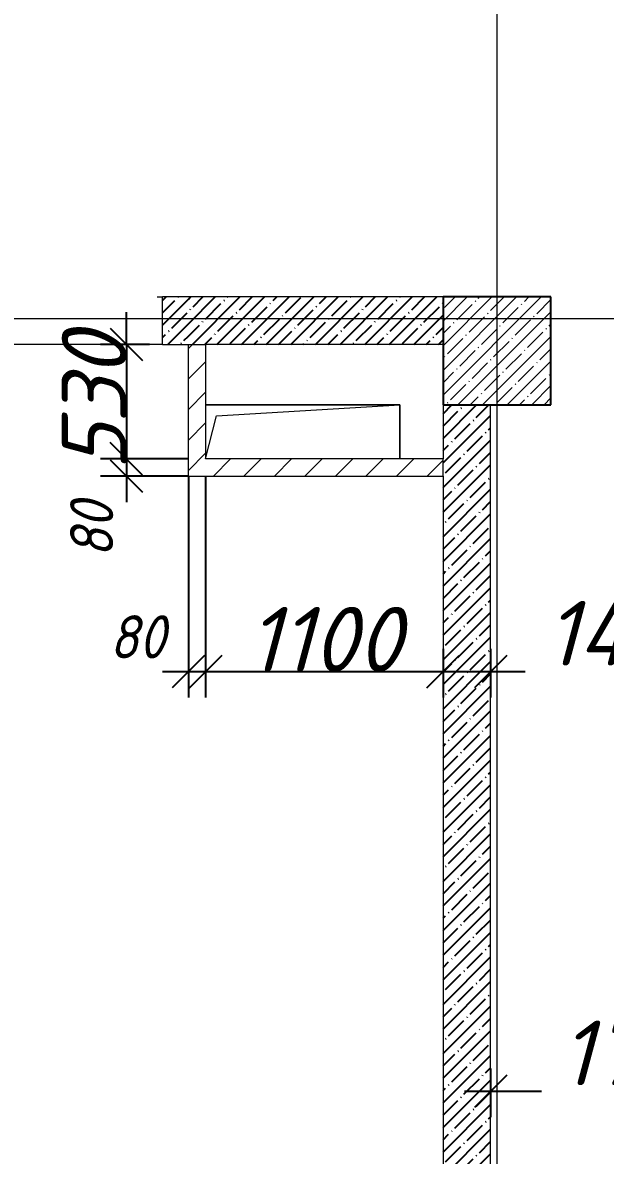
# Model space of a CAD drawing. Header units: millimetres. Extents: x 12986 to 523328, y -9759 to 30092.
# Drawn here: x 458893 to 461593, y 53 to 5302 of the extents above; entities that cross this region are included whole.
import ezdxf

# ---------------------------------------------------------------- set-up
doc = ezdxf.new("R2010")
doc.units = ezdxf.units.MM
for name, color, linetype, lineweight in [('A-ANNO-DIMS', 7, 'Continuous', 9), ('A-FLOR', 7, 'Continuous', 9), ('A-GENM', 7, 'Continuous', 9), ('A-WALL-PATT-3', 250, 'Continuous', 5), ('I-WALL', 7, 'Continuous', 5), ('S-COLS', 7, 'Continuous', 9), ('S-COLS-1', 7, 'Continuous', 5), ('S-COLS-2', 7, 'Continuous', 25), ('Оси-1', 7, 'Continuous', 20)]:
    doc.layers.add(name, color=color, linetype=linetype, lineweight=lineweight)
for name, color, linetype, lineweight, true_color in [('A-WALL-3', 7, 'Continuous', 5, 0x000000), ('A-WALL-7', 7, 'Continuous', 5, 0x008000), ('A-WALL-FNSH-3', 7, 'Continuous', 13, 0x008000)]:
    doc.layers.add(name, color=color, linetype=linetype, lineweight=lineweight, true_color=true_color)
doc.styles.add('ISOCPEUR_I_2', font='isocpeui.ttf', dxfattribs={"height": 300})
doc.styles.add('ISOCPEUR_I_3', font='isocpeui.ttf', dxfattribs={"width": 0.9, "height": 200})
doc.dimstyles.new('ISO-2_0_0_9К_СРЕДНИЙ', dxfattribs={"dimscale": 304.8, "dimtxt": 199.196235, "dimasz": 0.492126, "dimexe": 0.393701, "dimexo": 0, "dimgap": 0, "dimtad": 1, "dimdec": 0, "dimzin": 0, "dimdsep": 46, "dimtxsty": 'ISOCPEUR_I_2', "dimblk1": 'OBLIQUE', "dimblk2": 'OBLIQUE', "dimsah": 1, "dimcen": 0.09, "dimdle": 0.393701, "dimazin": 0, "dimtfac": 1, "dimtdec": 4, "dimtix": 1, "dimtmove": 2, "dimatfit": 3, "dimfxl": 1, "dimtvp": 1, "dimtolj": 1, "dimtzin": 0, "dimarcsym": 2})
doc.dimstyles.new('ISO-2_0_0_9К_СРЕДНИЙ_1', dxfattribs={"dimscale": 304.8, "dimtxt": 199.196235, "dimasz": 0.492126, "dimexe": 0.393701, "dimexo": 0, "dimgap": 0, "dimtad": 1, "dimdec": 0, "dimzin": 0, "dimdsep": 46, "dimtxsty": 'ISOCPEUR_I_3', "dimblk1": 'OBLIQUE', "dimblk2": 'OBLIQUE', "dimsah": 1, "dimcen": 0.09, "dimdle": 0.393701, "dimazin": 0, "dimtfac": 1, "dimtdec": 4, "dimtix": 1, "dimtmove": 2, "dimatfit": 3, "dimfxl": 1, "dimtvp": 1, "dimtolj": 1, "dimtzin": 0, "dimarcsym": 2})
doc.dimstyles.new('ISO-2_0_0_9К_СРЕДНИЙ_2', dxfattribs={"dimscale": 304.8, "dimtxt": 199.196235, "dimasz": 0.492126, "dimexe": 0.393701, "dimexo": 0, "dimgap": 0, "dimtad": 1, "dimdec": 0, "dimzin": 0, "dimdsep": 46, "dimtxsty": 'ISOCPEUR_I_2', "dimblk1": 'OBLIQUE', "dimblk2": 'OBLIQUE', "dimsah": 1, "dimcen": 0.09, "dimdle": 0.393701, "dimazin": 0, "dimtfac": 1, "dimtdec": 4, "dimtix": 1, "dimtmove": 0, "dimatfit": 3, "dimfxl": 1, "dimtvp": 1, "dimtolj": 1, "dimtzin": 0, "dimarcsym": 2})
pattern_1 = [(45, (395430.81, -3869.25), (-57.02463, 57.02463), []), (45, (395487.83, -3869.25), (-57.02463, 57.02463), [100.806, -20.161, 3.353, -16.808])]
pattern_2 = [(45, (395430.81, -3869.25), (-70.71068, 70.71068), [])]

# ---------------------------------------------------------------- blocks, each defined once
blk = doc.blocks.new('AR_Отверстие прямоугольное _в плите_ - AR_Отверстие прямоугольное _в плите_-24548312-АР1_1_Кладочный план 3 этажа')
at = {"layer": 'A-GENM'}
for p, q in [((450, 125), (-450, 125)), ((-400, 75), (450, 125)), ((450, -125), (450, 125)), ((-450, -125), (-400, 75))]:
    blk.add_line(p, q, dxfattribs=at)
blk = doc.blocks.new('Колонна_Несущая_Прямоугольное сечение - Вн_ЖБ_500х500-V82-АР1_1_Кладочный план 3 этажа')
at = {"layer": 'S-COLS-1'}
h = blk.add_hatch(dxfattribs=at)
h.set_pattern_fill('FP_67', color=256, style=0, pattern_type=2)
h.set_pattern_definition([(45, (-65660, -7650), (-57.02463, 57.02463), []), (45, (-65602.975, -7650), (-57.02463, 57.02463), [100.806, -20.161, 3.353, -16.808])])
h.paths.add_polyline_path([(-250, -250), (250, -250), (250, 250), (-250, 250)], flags=0)
at = {"layer": 'S-COLS-2'}
for p, q in [((250, 250), (-250, 250)), ((-250, 250), (-250, -250)), ((250, -250), (250, 250)), ((-250, -250), (250, -250))]:
    blk.add_line(p, q, dxfattribs=at)
blk = doc.blocks.new('_Oblique')
at = {"color": 0, "linetype": 'ByBlock', "lineweight": -2}
blk.add_line((-0.5, -0.5), (0.5, 0.5), dxfattribs=at)
blk = doc.blocks.new('*D3532')
at = {"layer": 'A-ANNO-DIMS', "color": 0, "lineweight": -2, "transparency": 16777216}
for p, q in [((461060.8, 455.9), (461060.8, 229.8)), ((462810.8, 455.9), (462810.8, 229.8)), ((460940.8, 349.8), (461296.4, 349.8)), ((462930.8, 349.8), (462033.5, 349.8))]:
    blk.add_line(p, q, dxfattribs=at)
at = {"layer": 'Defpoints', "color": 0, "transparency": 16777216}
for p in [(461060.8, 455.9), (462810.8, 455.9), (462810.8, 349.8)]:
    blk.add_point(p, dxfattribs=at)
at = {"layer": 'A-ANNO-DIMS', "color": 0, "lineweight": -2, "transparency": 16777216, "xscale": 150, "yscale": 150, "zscale": 150, "rotation": 180}
blk.add_blockref('_Oblique', (461060.8, 349.8), dxfattribs=at)
at = {"layer": 'A-ANNO-DIMS', "color": 0, "lineweight": -2, "transparency": 16777216, "xscale": 150, "yscale": 150, "zscale": 150}
blk.add_blockref('_Oblique', (462810.8, 349.8), dxfattribs=at)
at = {"layer": 'A-ANNO-DIMS', "color": 0, "transparency": 16777216, "insert": (461384.6, 677.8), "char_height": 300, "width": 560.814, "attachment_point": 1, "line_spacing_factor": 1.149209, "style": 'ISOCPEUR_I_2'}
blk.add_mtext('\\A1;1750', dxfattribs=at)
blk = doc.blocks.new('*D3636')
at = {"layer": 'A-ANNO-DIMS', "color": 0, "lineweight": -2, "transparency": 16777216}
for p, q in [((459373.9, 3810.7), (459373.9, 3960.7)), ((459480, 3810.7), (459253.9, 3810.7)), ((459373.9, 3810.7), (459373.9, 3280.7)), ((459657.8, 3280.7), (459253.9, 3280.7)), ((459373.9, 3280.7), (459373.9, 3130.7))]:
    blk.add_line(p, q, dxfattribs=at)
at = {"layer": 'Defpoints', "color": 0, "transparency": 16777216}
for p in [(459480, 3810.7), (459373.9, 3280.7), (459657.8, 3280.7)]:
    blk.add_point(p, dxfattribs=at)
at = {"layer": 'A-ANNO-DIMS', "color": 0, "lineweight": -2, "transparency": 16777216, "xscale": 150, "yscale": 150, "zscale": 150}
for p, rotation in [((459373.9, 3810.7), 270), ((459373.9, 3280.7), 90)]:
    blk.add_blockref('_Oblique', p, dxfattribs=dict(at, rotation=rotation))
at = {"layer": 'A-ANNO-DIMS', "color": 0, "transparency": 16777216, "insert": (459223.9, 3545.7), "char_height": 300, "width": 455.087, "attachment_point": 5, "rotation": 90, "style": 'ISOCPEUR_I_2'}
blk.add_mtext('\\A1;530', dxfattribs=at)
blk = doc.blocks.new('*D3637')
at = {"layer": 'A-ANNO-DIMS', "color": 0, "lineweight": -2, "transparency": 16777216}
for p, q in [((459373.9, 3400.7), (459373.9, 3080.7)), ((459657.8, 3280.7), (459253.9, 3280.7)), ((459660.8, 3200.7), (459253.9, 3200.7))]:
    blk.add_line(p, q, dxfattribs=at)
at = {"layer": 'Defpoints', "color": 0, "transparency": 16777216}
for p in [(459657.8, 3280.7), (459373.9, 3200.7), (459660.8, 3200.7)]:
    blk.add_point(p, dxfattribs=at)
at = {"layer": 'A-ANNO-DIMS', "color": 0, "lineweight": -2, "transparency": 16777216, "xscale": 150, "yscale": 150, "zscale": 150}
for p, rotation in [((459373.9, 3280.7), 90), ((459373.9, 3200.7), 270)]:
    blk.add_blockref('_Oblique', p, dxfattribs=dict(at, rotation=rotation))
at = {"layer": 'A-ANNO-DIMS', "color": 0, "transparency": 16777216, "insert": (459112.6, 2823), "char_height": 200, "width": 303.391, "attachment_point": 1, "rotation": 90, "line_spacing_factor": 1.149209, "style": 'ISOCPEUR_I_3'}
blk.add_mtext('\\A1;80', dxfattribs=at)
blk = doc.blocks.new('*D3638')
at = {"layer": 'A-ANNO-DIMS', "color": 0, "lineweight": -2, "transparency": 16777216}
for p, q in [((459660.8, 3200.7), (459660.8, 2174.6)), ((459740.8, 3199.6), (459740.8, 2174.6)), ((459540.8, 2294.6), (459860.8, 2294.6))]:
    blk.add_line(p, q, dxfattribs=at)
at = {"layer": 'Defpoints', "color": 0, "transparency": 16777216}
for p in [(459660.8, 3200.7), (459740.8, 3199.6), (459740.8, 2294.6)]:
    blk.add_point(p, dxfattribs=at)
at = {"layer": 'A-ANNO-DIMS', "color": 0, "lineweight": -2, "transparency": 16777216, "xscale": 150, "yscale": 150, "zscale": 150, "rotation": 180}
blk.add_blockref('_Oblique', (459660.8, 2294.6), dxfattribs=at)
at = {"layer": 'A-ANNO-DIMS', "color": 0, "lineweight": -2, "transparency": 16777216, "xscale": 150, "yscale": 150, "zscale": 150}
blk.add_blockref('_Oblique', (459740.8, 2294.6), dxfattribs=at)
at = {"layer": 'A-ANNO-DIMS', "color": 0, "transparency": 16777216, "insert": (459294.4, 2555.9), "char_height": 200, "width": 303.391, "attachment_point": 1, "line_spacing_factor": 1.149209, "style": 'ISOCPEUR_I_3'}
blk.add_mtext('\\A1;80', dxfattribs=at)
blk = doc.blocks.new('*D3639')
at = {"layer": 'A-ANNO-DIMS', "color": 0, "lineweight": -2, "transparency": 16777216}
for p, q in [((459740.8, 3199.6), (459740.8, 2174.6)), ((460840.8, 2400.7), (460840.8, 2174.6)), ((459620.8, 2294.6), (460960.8, 2294.6))]:
    blk.add_line(p, q, dxfattribs=at)
at = {"layer": 'Defpoints', "color": 0, "transparency": 16777216}
for p in [(459740.8, 3199.6), (460840.8, 2400.7), (460840.8, 2294.6)]:
    blk.add_point(p, dxfattribs=at)
at = {"layer": 'A-ANNO-DIMS', "color": 0, "lineweight": -2, "transparency": 16777216, "xscale": 150, "yscale": 150, "zscale": 150, "rotation": 180}
blk.add_blockref('_Oblique', (459740.8, 2294.6), dxfattribs=at)
at = {"layer": 'A-ANNO-DIMS', "color": 0, "lineweight": -2, "transparency": 16777216, "xscale": 150, "yscale": 150, "zscale": 150}
blk.add_blockref('_Oblique', (460840.8, 2294.6), dxfattribs=at)
at = {"layer": 'A-ANNO-DIMS', "color": 0, "transparency": 16777216, "insert": (460290.8, 2444.6), "char_height": 300, "width": 514.846, "attachment_point": 5, "style": 'ISOCPEUR_I_2'}
blk.add_mtext('\\A1;1100', dxfattribs=at)
blk = doc.blocks.new('*D3881')
at = {"layer": 'A-ANNO-DIMS', "color": 0, "lineweight": -2, "transparency": 16777216}
for p, q in [((461060.8, 2400.7), (461060.8, 2174.6)), ((462510.8, 2400.7), (462510.8, 2174.6)), ((460940.8, 2294.6), (461221.3, 2294.6)), ((462630.8, 2294.6), (461989.2, 2294.6))]:
    blk.add_line(p, q, dxfattribs=at)
at = {"layer": 'Defpoints', "color": 0, "transparency": 16777216}
for p in [(461060.8, 2400.7), (462510.8, 2400.7), (462510.8, 2294.6)]:
    blk.add_point(p, dxfattribs=at)
at = {"layer": 'A-ANNO-DIMS', "color": 0, "lineweight": -2, "transparency": 16777216, "xscale": 150, "yscale": 150, "zscale": 150, "rotation": 180}
blk.add_blockref('_Oblique', (461060.8, 2294.6), dxfattribs=at)
at = {"layer": 'A-ANNO-DIMS', "color": 0, "lineweight": -2, "transparency": 16777216, "xscale": 150, "yscale": 150, "zscale": 150}
blk.add_blockref('_Oblique', (462510.8, 2294.6), dxfattribs=at)
at = {"layer": 'A-ANNO-DIMS', "color": 0, "transparency": 16777216, "insert": (461315.6, 2622.6), "char_height": 300, "width": 579.201, "attachment_point": 1, "line_spacing_factor": 1.149209, "style": 'ISOCPEUR_I_2'}
blk.add_mtext('\\A1;1450', dxfattribs=at)

msp = doc.modelspace()

# ---------------------------------------------------------------- hatches: boundary and pattern name
h = msp.add_hatch()
h.set_pattern_fill('FP_4', color=256, style=0, pattern_type=2)
h.set_pattern_definition(pattern_1)
h.paths.add_polyline_path([(457620.80853, 3810.74642), (458200.80853, 3810.74642), (458200.80853, 4030.74642), (456840.80853, 4030.74642), (456840.80853, 3810.74642), (457540.80853, 3810.74642)], flags=0)
h.paths.add_polyline_path([(459740.80853, 3810.74642), (460840.80853, 3810.74642), (460840.80853, 4030.74642), (459660.80853, 4030.74642), (459660.80853, 3810.74642)], flags=0)
h = msp.add_hatch()
h.set_pattern_fill('FP_4', color=256, style=0, pattern_type=2)
h.set_pattern_definition(pattern_1)
h.paths.add_polyline_path([(459660.80853, 3810.74642), (459660.80853, 4030.74642), (459540.80853, 4030.74642), (459540.80853, 3810.74642)], flags=0)
h.paths.add_polyline_path([(458340.80853, 3810.74642), (458340.80853, 4030.74642), (458200.80853, 4030.74642), (458200.80853, 3810.74642)], flags=0)
h = msp.add_hatch()
h.set_pattern_fill('FP_4', color=256, style=0, pattern_type=2)
h.set_pattern_definition(pattern_1)
h.paths.add_polyline_path([(461060.80853, -3469.25358), (461060.80853, 3530.74642), (460840.80853, 3530.74642), (460840.80859, -3469.25358)], flags=0)
at = {"layer": 'A-WALL-PATT-3'}
h = msp.add_hatch(dxfattribs=at)
h.set_pattern_fill('FP_5', color=256, style=0, pattern_type=2)
h.set_pattern_definition(pattern_2)
h.paths.add_polyline_path([(459740.80853, 3200.74642), (459740.80853, 3810.74642), (459660.80853, 3810.74642), (459660.80853, 3200.74642)], flags=0)
h = msp.add_hatch(dxfattribs=at)
h.set_pattern_fill('FP_5', color=256, style=0, pattern_type=2)
h.set_pattern_definition(pattern_2)
h.paths.add_polyline_path([(460840.80853, 3200.74642), (460840.80853, 3280.74642), (459740.80853, 3280.74642), (459740.80853, 3200.74642)], flags=0)

# ---------------------------------------------------------------- linework, layer by layer
at = {"layer": 'A-FLOR'}
for p, q in [((459740.80853, 3530.74642), (460640.80853, 3530.74642)), ((460640.80853, 3530.74642), (460640.80853, 3280.74642))]:
    msp.add_line(p, q, dxfattribs=at)
at = {"layer": 'A-WALL-3'}
for p, q in [((459540.80853, 3810.74642), (459540.80853, 4030.74642)), ((460840.80853, 4030.74642), (459540.80853, 4030.74642)), ((459540.80853, 3810.74642), (459660.80853, 3810.74642)), ((460840.80853, 3810.74642), (459740.80853, 3810.74642)), ((460840.80853, 3530.74642), (460840.80853, 3280.74642)), ((461060.80853, -3469.25358), (461060.80853, 3530.74642)), ((460840.80853, 3200.74642), (460840.80853, -3469.25358))]:
    msp.add_line(p, q, dxfattribs=at)
at = {"layer": 'A-WALL-7'}
for p, q in [((459660.80853, 3810.74642), (459740.80853, 3810.74642)), ((460840.80853, 3200.74642), (460840.80853, 3280.74642))]:
    msp.add_line(p, q, dxfattribs=at)
at = {"layer": 'A-WALL-FNSH-3'}
for p, q in [((459660.80853, 3200.74642), (459660.80853, 3810.74642)), ((459740.80853, 3810.74642), (459740.80853, 3280.74642)), ((460840.80853, 3280.74642), (459740.80853, 3280.74642)), ((459660.80853, 3200.74642), (460840.80853, 3200.74642))]:
    msp.add_line(p, q, dxfattribs=at)
at = {"layer": 'I-WALL'}
for p, q in [((459515.80853, 4030.74642), (459540.80853, 4030.74642)), ((459540.80853, 3810.74642), (458340.80853, 3810.74642))]:
    msp.add_line(p, q, dxfattribs=at)
at = {"layer": 'Оси-1'}
for p, q in [((461090.80852, -8019.25359), (461090.80852, 24767.68957)), ((389220.80855, 3930.74641), (521382.43658, 3930.74641))]:
    msp.add_line(p, q, dxfattribs=at)

# ---------------------------------------------------------------- block references
at = {"layer": 'A-GENM'}
msp.add_blockref('AR_Отверстие прямоугольное _в плите_ - AR_Отверстие прямоугольное _в плите_-24548312-АР1_1_Кладочный план 3 этажа', (460190.80853, 3405.74642), dxfattribs=at)
at = {"layer": 'S-COLS'}
msp.add_blockref('Колонна_Несущая_Прямоугольное сечение - Вн_ЖБ_500х500-V82-АР1_1_Кладочный план 3 этажа', (461090.80853, 3780.74642), dxfattribs=at)

# ---------------------------------------------------------------- dimensions: what is measured, and where the dimension line sits
at = {"layer": 'A-ANNO-DIMS'}
dim = msp.add_linear_dim(base=(459373.92359, 3280.74642), p1=(459479.98961, 3810.74642), p2=(459657.76053, 3280.74642), angle=90, dimstyle='ISO-2_0_0_9К_СРЕДНИЙ_2', override={"dimpost": '<>', "dimfxl": 559.019232}, dxfattribs=at)
dim.commit()
dim.dimension.update_dxf_attribs({"geometry": '*D3636', "text_midpoint": (459223.92359, 3545.74642)})
dim = msp.add_linear_dim(base=(459373.92359, 3200.74642), p1=(459657.76053, 3280.74642), p2=(459660.80853, 3200.74642), angle=90, dimstyle='ISO-2_0_0_9К_СРЕДНИЙ_1', override={"dimpost": '<>', "dimfxl": 80.058043}, dxfattribs=at)
dim.commit()
dim.dimension.update_dxf_attribs({"geometry": '*D3637', "text_midpoint": (459245.96577, 2974.6497), "dimtype": 160, "text_rotation": 90})
for base, p1, p2, dimstyle, override, picture, middle in [((459740.80853, 2294.60769), (459660.80853, 3200.74642), (459740.80853, 3199.64354), 'ISO-2_0_0_9К_СРЕДНИЙ_1', {"dimpost": '<>', "dimfxl": 80.007602}, '*D3638', (459446.05814, 2422.56551)), ((462510.80851, 2294.60769), (461060.80853, 2400.67371), (462510.80851, 2400.67371), 'ISO-2_0_0_9К_СРЕДНИЙ', {"dimpost": '<>', "dimfxl": 1449.99998}, '*D3881', (461605.23903, 2422.56551)), ((462810.80853, 349.82546), (461060.80853, 455.89148), (462810.80853, 455.89148), 'ISO-2_0_0_9К_СРЕДНИЙ', {"dimpost": '<>', "dimfxl": 1749.999998}, '*D3532', (461664.96969, 477.78327))]:
    dim = msp.add_linear_dim(base=base, p1=p1, p2=p2, dimstyle=dimstyle, override=override, dxfattribs=at)
    dim.commit()
    dim.dimension.update_dxf_attribs({"geometry": picture, "text_midpoint": middle, "dimtype": 160})
dim = msp.add_linear_dim(base=(460840.80853, 2294.60769), p1=(459740.80853, 3199.64354), p2=(460840.80853, 2400.67371), dimstyle='ISO-2_0_0_9К_СРЕДНИЙ_2', override={"dimpost": '<>', "dimfxl": 1359.54139}, dxfattribs=at)
dim.commit()
dim.dimension.update_dxf_attribs({"geometry": '*D3639', "text_midpoint": (460290.80853, 2444.60769)})

doc.saveas('drawing.dxf')
